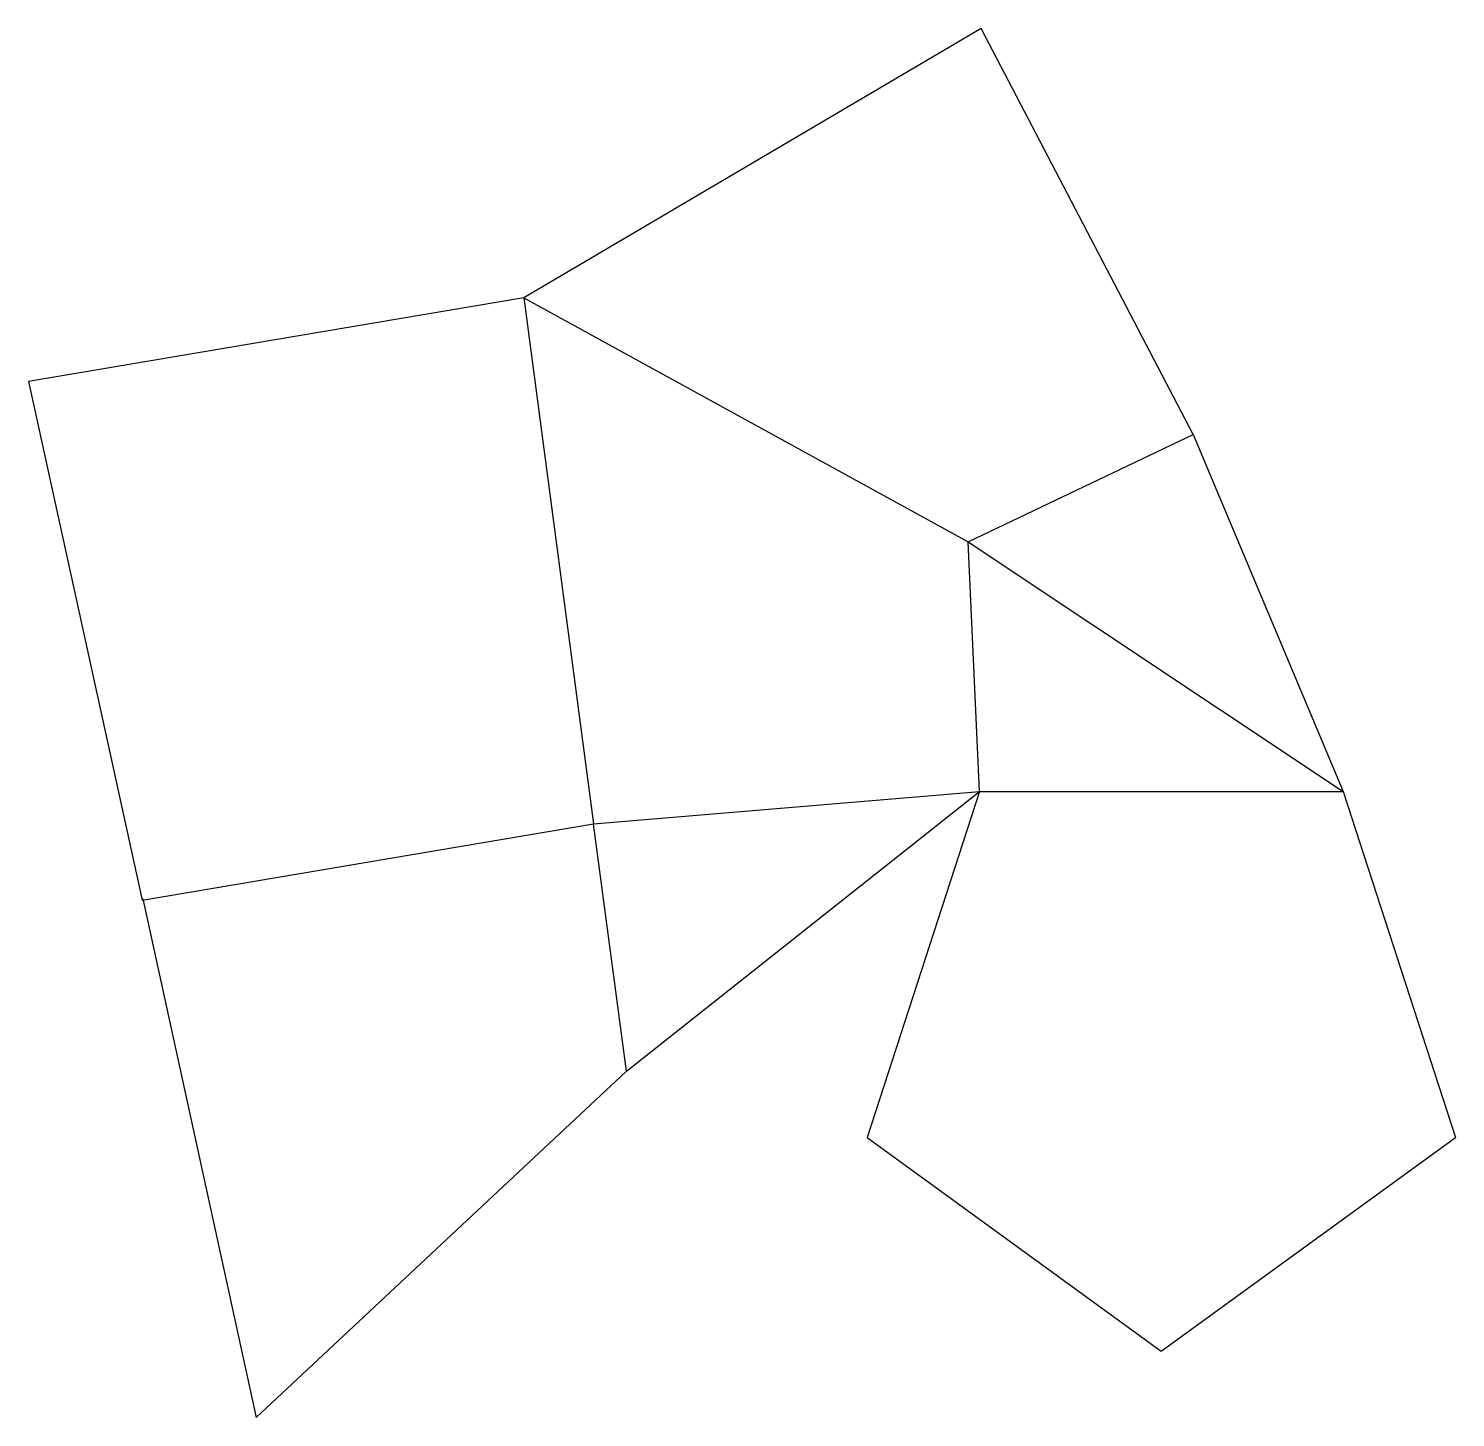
# Model space of a CAD drawing. Extents: x 566 to 1027, y 413 to 862.
import ezdxf

# ---------------------------------------------------------------- set-up
doc = ezdxf.new("R2010")
doc.units = 0
doc.header["$MEASUREMENT"] = 0
doc.layers.get('0').update_dxf_attribs({"lineweight": 0})

# ---------------------------------------------------------------- blocks, each defined once
blk = doc.blocks.new('Block_0')
at = {"color": 18, "lineweight": 25, "true_color": 0x000000}
for q in [(873.45, 615.6), (748.67, 605.15)]:
    blk.add_line((759.29, 525.27), q, dxfattribs=at)

msp = doc.modelspace()

# ---------------------------------------------------------------- linework, layer by layer
at = {"color": 18, "lineweight": 25, "true_color": 0x000000}
for p, q in [((874.01, 862.2), (726.14, 775.11)), ((942.52, 731.04), (874.01, 862.2)), ((726.14, 775.11), (566.01, 748.16)), ((726.14, 775.11), (748.68, 605.14)), ((726.14, 775.11), (869.82, 696.26)), ((566.01, 748.16), (602.77, 580.53)), ((869.82, 696.26), (942.52, 731.04)), ((942.52, 731.04), (991, 615.6)), ((873.45, 615.6), (869.82, 696.26)), ((869.82, 696.26), (991, 615.6)), ((748.68, 605.14), (873.45, 615.6)), ((873.45, 615.6), (837.13, 503.8)), ((873.45, 615.6), (991, 615.6)), ((991, 615.6), (1027.34, 503.81)), ((602.77, 580.53), (748.68, 605.14)), ((602.93, 580.95), (639.6, 413.31)), ((639.6, 413.31), (759.29, 525.27)), ((837.13, 503.8), (932.24, 434.7)), ((932.24, 434.7), (1027.34, 503.81))]:
    msp.add_line(p, q, dxfattribs=at)

# ---------------------------------------------------------------- block references
msp.add_blockref('Block_0', (0, 0))

doc.saveas('drawing.dxf')
